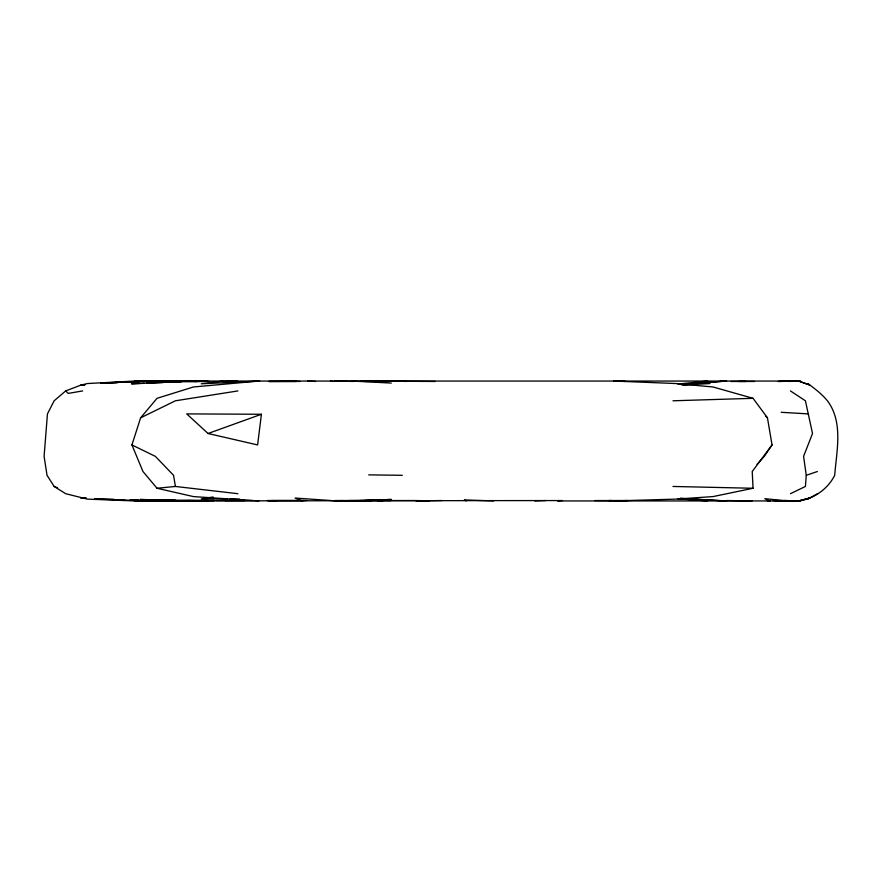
<?xml version="1.0" encoding="UTF-8"?>
<svg xmlns="http://www.w3.org/2000/svg" width="882" height="882" viewBox="0 0 882 882"><rect width="100%" height="100%" fill="white"/><g stroke="black" fill="none" stroke-linecap="round" stroke-linejoin="round"><path stroke-width="1.32" d="M790.437 390.924L805.42 400.792L812.52 433.503L803.579 456.358L806.269 475.31L805.42 486.456L790.437 493.7M261.414 414.264L257.61 444.936L208.053 433.503L186.719 413.901L261.414 414.264L208.053 433.503M258.878 500.943L193.445 496.588L157.018 488.264L142.972 471.517L131.925 444.936L140.624 417.825L157.018 398.322L193.445 386.978L258.878 381.057M613.773 381.057L675.777 383.527L713.042 386.978L753.052 398.322L767.45 417.825L772.037 444.936L764.297 456.358L757.065 464.34M772.037 444.936L752.225 471.517L753.052 488.264L713.042 496.588L675.777 499.124L613.773 500.943M788.475 381.465L800.448 381.057L134.45 381.057L87.439 383.527L80.725 385.169L65.687 390.924L54.155 400.792L47.452 413.901L44.1 456.358L47.033 475.31L54.155 486.456L65.687 493.7L87.439 499.124L134.45 500.943L562.562 500.557M817.537 493.7L809.687 498.043L798.618 500.943L784.318 500.546C804.428 504.636 825.673 493.336 834.692 475.31C836.621 450.614 843.457 422.291 827.437 400.792C821.848 394.045 814.88 388.697 807.879 383.527M807.879 499.124L809.687 498.043L798.552 500.943M140.624 417.825L175.419 400.792L237.908 390.924M806.269 475.31L817.405 471.517M82.676 390.924L68.212 393.394L65.687 390.924M213.091 496.963L201.228 498.925L227.324 499.014M560.368 500.557L557.678 500.943L789.026 500.943L775.465 500.546M677.905 384.045L707.54 381.057M222.892 381.057L201.228 383.802L259.705 381.057M378.643 381.487L382.667 381.057M374.376 381.454L389.271 381.476M157.018 488.264L175.419 486.456L237.908 493.7M202.055 381.52L207.391 381.057M164.956 381.487L196.168 381.465M681.764 384.442L725.114 381.057M681.907 384.431L726.625 381.057M169.697 381.443L199.784 381.476M268.624 381.509L295.977 381.454M269.275 381.487L296.286 381.454M681.764 384.971L687.166 384.651M390.958 500.546L348.875 500.535M108.651 383.207L111.33 383.053M123.381 382.336L127.394 382.093M138.099 381.454L180.512 381.454M144.604 381.454L151.395 381.057M683.451 384.971L686.185 384.817M684.355 384.982L710.01 383.527M627.697 500.502L608.734 500.546M222.551 381.465L230.632 381.057M213.83 500.535L187.888 500.546M227.655 381.487L237.28 381.057M117.141 382.678L100.835 383.031L148.485 381.057L160.8 381.454M731.057 381.487L745.952 381.476M778.178 381.487L789.026 381.057M143.854 383.35L131.484 383.802L188.869 381.057L197.105 381.454M146.599 383.24L163.082 382.634M171.317 382.325L180.931 381.972M194.668 381.465L205.66 381.057M779.302 381.465L798.618 381.057L809.687 385.004L798.552 381.057M352.072 500.943L391.321 499.455L352.249 500.943L341.147 500.557M199.85 500.557L188.869 500.943L140.051 499.488L175.584 500.27M534.724 500.943L545.704 500.557M612.218 500.546L594.633 500.557M100.835 383.031L118.375 382.49M122.433 382.358L138.628 381.862M150.778 381.476L164.273 381.057M738.598 381.476L754.54 381.487M672.988 400.792L753.052 398.322M252.186 500.524L224.899 500.535M166.279 500.524L148.485 500.943L94.628 498.925L113.8 499.322M244.942 500.524L216.244 500.513M132.091 382.358L138.882 382.215M172.85 381.476L209.585 381.476M365.501 381.476L384.53 381.057M215.032 500.546L172.696 500.546M306.848 500.524L271.237 500.535M334.487 500.943L361.741 500.524M416.039 500.943L442.08 500.524M304.18 500.535L267.257 500.546M175.088 500.943L208.02 500.535M170.413 500.943L205.649 500.535M197.491 500.535L141.881 500.535M194.249 500.535L135.42 500.524M134.45 500.943L189.057 500.535M417.362 500.535L335.094 500.524M230.081 499.025L239.695 499.058M362.48 381.057L435.234 381.476M134.45 381.057L175.397 381.465M368.742 474.869L402.335 475.31M726.448 500.535L752.015 500.943M334.487 381.057L353.561 381.454M280.785 381.057L299.99 381.476M130.238 499.664L138.463 499.829M672.988 486.456L753.052 488.264M784.473 500.535L800.448 500.943M371.631 381.057L383.913 381.476M360.881 381.057L372.998 381.476M493.622 500.943L464.351 499.929L466.016 500.943M772.897 500.546L783.9 500.943M418.663 500.557L429.38 500.943M86.16 498.154L80.725 497.922L86.039 498.209M121.496 499.664L124.219 499.774M115.344 499.653L124.715 500.061M267.941 500.557L275.989 500.943M352.072 381.057L391.321 383.075M307.642 381.057L315.558 381.465M96.656 498.771L101.97 499.058M680.551 498.385L726.625 500.943M680.408 498.374L725.114 500.943M781.22 412.302L808.507 413.901M399.458 381.057L406.161 381.476M364.972 500.524L371.631 500.943L367.651 500.502M707.54 500.943L677.905 498.749M336.759 500.943L295.084 498.043L302.35 500.943M619.539 381.057L624.974 381.454M377.298 500.524L382.667 500.943M788.155 500.943L764.793 498.672L769.391 500.943M766.855 500.568L770.438 500.943M330.739 381.057L333.385 381.509M382.391 381.057L385.037 381.553M54.155 486.456L57.606 487.812M131.925 444.936L155.353 456.358L173.545 475.31L175.419 486.456M765.521 416.028L767.45 417.825M84.705 384.883L80.725 385.169L84.804 384.938"/></g></svg>
